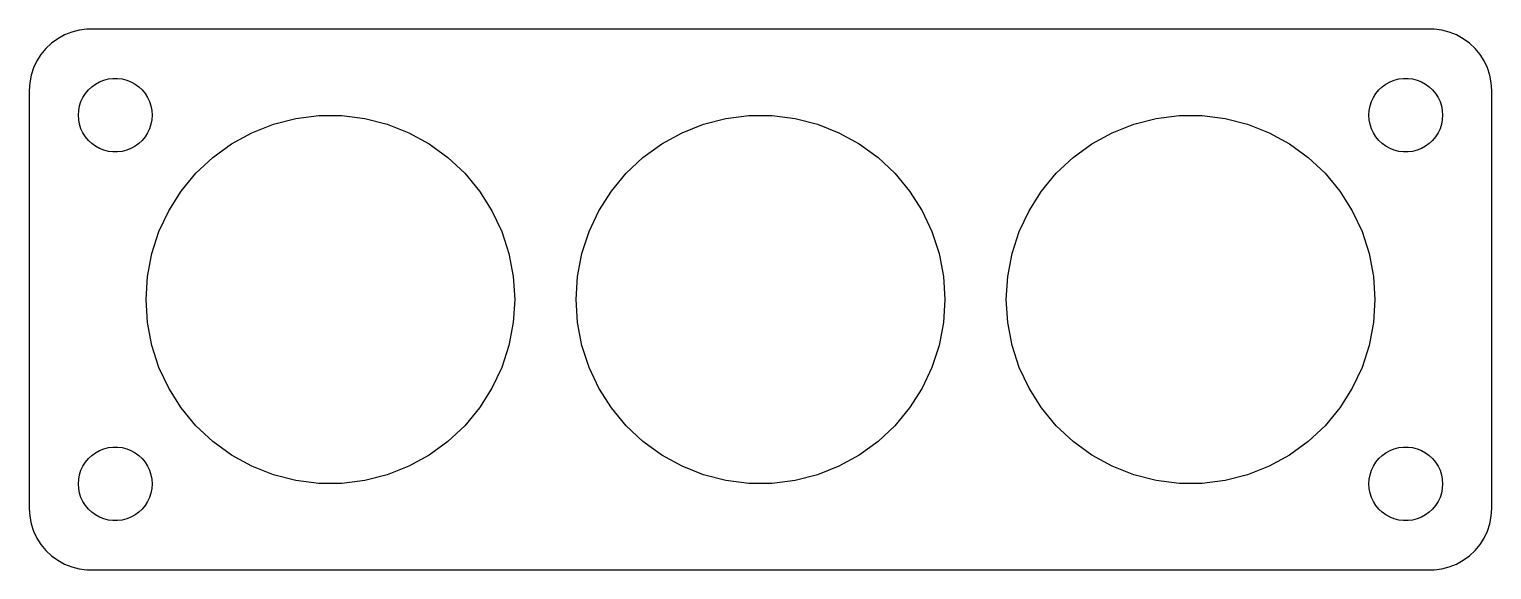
# Model space of a CAD drawing. Header units: metres. Extents: x -60 to 60, y 32 to 76.
import ezdxf

# ---------------------------------------------------------------- set-up
doc = ezdxf.new("R2010")
doc.units = ezdxf.units.M

msp = doc.modelspace()

# ---------------------------------------------------------------- linework, layer by layer
for p, q in [((-57.1791, 75.2216), (-57.6871, 74.8526)), ((-56.6289, 75.5241), (-57.1791, 75.2216)), ((-56.0451, 75.7553), (-56.6289, 75.5241)), ((-55.4369, 75.9114), (-56.0451, 75.7553)), ((-54.8139, 75.9901), (-55.4369, 75.9114)), ((54.8139, 75.9901), (-54.8139, 75.9901)), ((55.4369, 75.9114), (54.8139, 75.9901)), ((56.0451, 75.7553), (55.4369, 75.9114)), ((56.6289, 75.5241), (56.0451, 75.7553)), ((57.1791, 75.2216), (56.6289, 75.5241)), ((57.6871, 74.8526), (57.1791, 75.2216)), ((-58.5451, 73.9389), (-58.8815, 73.4088)), ((-58.1448, 74.4227), (-58.5451, 73.9389)), ((-57.6871, 74.8526), (-58.1448, 74.4227)), ((58.1448, 74.4227), (57.6871, 74.8526)), ((58.5451, 73.9389), (58.1448, 74.4227)), ((58.8815, 73.4088), (58.5451, 73.9389)), ((-59.1489, 72.8406), (-59.3429, 72.2434)), ((-58.8815, 73.4088), (-59.1489, 72.8406)), ((59.1489, 72.8406), (58.8815, 73.4088)), ((59.3429, 72.2434), (59.1489, 72.8406)), ((-59.4606, 71.6267), (-59.5, 71)), ((-59.3429, 72.2434), (-59.4606, 71.6267)), ((-54.4123, 71.3115), (-54.1075, 71.533)), ((-54.1075, 71.533), (-53.7773, 71.7145)), ((-53.7773, 71.7145), (-53.427, 71.8532)), ((-53.427, 71.8532), (-53.0621, 71.9469)), ((-53.0621, 71.9469), (-52.6884, 71.9941)), ((-52.6884, 71.9941), (-52.3116, 71.9941)), ((-52.3116, 71.9941), (-51.9379, 71.9469)), ((-51.9379, 71.9469), (-51.5729, 71.8532)), ((-51.5729, 71.8532), (-51.2227, 71.7145)), ((-51.2227, 71.7145), (-50.8925, 71.533)), ((-50.8925, 71.533), (-50.5877, 71.3115)), ((50.5877, 71.3115), (50.8925, 71.533)), ((50.8925, 71.533), (51.2227, 71.7145)), ((51.2227, 71.7145), (51.5729, 71.8532)), ((51.5729, 71.8532), (51.9379, 71.9469)), ((51.9379, 71.9469), (52.3116, 71.9941)), ((52.3116, 71.9941), (52.6884, 71.9941)), ((52.6884, 71.9941), (53.0621, 71.9469)), ((53.0621, 71.9469), (53.427, 71.8532)), ((53.427, 71.8532), (53.7773, 71.7145)), ((53.7773, 71.7145), (54.1075, 71.533)), ((54.1075, 71.533), (54.4123, 71.3115)), ((59.4606, 71.6267), (59.3429, 72.2434)), ((59.5, 71), (59.4606, 71.6267)), ((-59.5, 71), (-59.5, 37)), ((-55.2893, 70.1044), (-55.1289, 70.4453)), ((-55.1289, 70.4453), (-54.927, 70.7634)), ((-54.927, 70.7634), (-54.6869, 71.0536)), ((-54.6869, 71.0536), (-54.4123, 71.3115)), ((-50.5877, 71.3115), (-50.3131, 71.0536)), ((-50.3131, 71.0536), (-50.0729, 70.7634)), ((-50.0729, 70.7634), (-49.8711, 70.4453)), ((-49.8711, 70.4453), (-49.7107, 70.1044)), ((49.7107, 70.1044), (49.8711, 70.4453)), ((49.8711, 70.4453), (50.0729, 70.7634)), ((50.0729, 70.7634), (50.3131, 71.0536)), ((50.3131, 71.0536), (50.5877, 71.3115)), ((54.4123, 71.3115), (54.6869, 71.0536)), ((54.6869, 71.0536), (54.927, 70.7634)), ((54.927, 70.7634), (55.1289, 70.4453)), ((55.1289, 70.4453), (55.2893, 70.1044)), ((59.5, 37), (59.5, 71)), ((-55.5, 69), (-55.4763, 69.376)), ((-55.4763, 69.376), (-55.4057, 69.7461)), ((-55.4057, 69.7461), (-55.2893, 70.1044)), ((-49.7107, 70.1044), (-49.5942, 69.7461)), ((-49.5942, 69.7461), (-49.5237, 69.376)), ((-49.5237, 69.376), (-49.5, 69)), ((49.5, 69), (49.5237, 69.376)), ((49.5237, 69.376), (49.5942, 69.7461)), ((49.5942, 69.7461), (49.7107, 70.1044)), ((55.2893, 70.1044), (55.4057, 69.7461)), ((55.4057, 69.7461), (55.4763, 69.376)), ((55.4763, 69.376), (55.5, 69)), ((-55.4763, 68.624), (-55.5, 69)), ((-55.4057, 68.2539), (-55.4763, 68.624)), ((-55.2893, 67.8956), (-55.4057, 68.2539)), ((-55.1289, 67.5547), (-55.2893, 67.8956)), ((-49.7107, 67.8956), (-49.8711, 67.5547)), ((-49.5942, 68.2539), (-49.7107, 67.8956)), ((-49.5237, 68.624), (-49.5942, 68.2539)), ((-49.5, 69), (-49.5237, 68.624)), ((-41.3867, 67.5724), (-39.6353, 68.2658)), ((-39.6353, 68.2658), (-37.8107, 68.7343)), ((-37.8107, 68.7343), (-35.9418, 68.9704)), ((-35.9418, 68.9704), (-34.0581, 68.9704)), ((-34.0581, 68.9704), (-32.1893, 68.7343)), ((-32.1893, 68.7343), (-30.3647, 68.2658)), ((-30.3647, 68.2658), (-28.6133, 67.5724)), ((-6.38669, 67.5724), (-4.63525, 68.2658)), ((-4.63525, 68.2658), (-2.81071, 68.7343)), ((-2.81071, 68.7343), (-0.94185, 68.9704)), ((-0.94185, 68.9704), (0.94185, 68.9704)), ((0.94185, 68.9704), (2.81071, 68.7343)), ((2.81071, 68.7343), (4.63525, 68.2658)), ((4.63525, 68.2658), (6.38669, 67.5724)), ((28.6133, 67.5724), (30.3647, 68.2658)), ((30.3647, 68.2658), (32.1893, 68.7343)), ((32.1893, 68.7343), (34.0581, 68.9704)), ((34.0581, 68.9704), (35.9418, 68.9704)), ((35.9418, 68.9704), (37.8107, 68.7343)), ((37.8107, 68.7343), (39.6353, 68.2658)), ((39.6353, 68.2658), (41.3867, 67.5724)), ((49.5237, 68.624), (49.5, 69)), ((49.5942, 68.2539), (49.5237, 68.624)), ((49.7107, 67.8956), (49.5942, 68.2539)), ((49.8711, 67.5547), (49.7107, 67.8956)), ((55.2893, 67.8956), (55.1289, 67.5547)), ((55.4057, 68.2539), (55.2893, 67.8956)), ((55.4763, 68.624), (55.4057, 68.2539)), ((55.5, 69), (55.4763, 68.624)), ((-54.927, 67.2366), (-55.1289, 67.5547)), ((-54.6869, 66.9464), (-54.927, 67.2366)), ((-54.4123, 66.6884), (-54.6869, 66.9464)), ((-54.1075, 66.467), (-54.4123, 66.6884)), ((-50.5877, 66.6884), (-50.8925, 66.467)), ((-50.3131, 66.9464), (-50.5877, 66.6884)), ((-50.0729, 67.2366), (-50.3131, 66.9464)), ((-49.8711, 67.5547), (-50.0729, 67.2366)), ((-44.5614, 65.5577), (-43.0374, 66.6649)), ((-43.0374, 66.6649), (-41.3867, 67.5724)), ((-28.6133, 67.5724), (-26.9626, 66.6649)), ((-26.9626, 66.6649), (-25.4386, 65.5577)), ((-9.56136, 65.5577), (-8.0374, 66.6649)), ((-8.0374, 66.6649), (-6.38669, 67.5724)), ((6.38669, 67.5724), (8.0374, 66.6649)), ((8.0374, 66.6649), (9.56136, 65.5577)), ((25.4386, 65.5577), (26.9626, 66.6649)), ((26.9626, 66.6649), (28.6133, 67.5724)), ((41.3867, 67.5724), (43.0374, 66.6649)), ((43.0374, 66.6649), (44.5614, 65.5577)), ((50.0729, 67.2366), (49.8711, 67.5547)), ((50.3131, 66.9464), (50.0729, 67.2366)), ((50.5877, 66.6884), (50.3131, 66.9464)), ((50.8925, 66.467), (50.5877, 66.6884)), ((54.4123, 66.6884), (54.1075, 66.467)), ((54.6869, 66.9464), (54.4123, 66.6884)), ((54.927, 67.2366), (54.6869, 66.9464)), ((55.1289, 67.5547), (54.927, 67.2366)), ((-53.7773, 66.2855), (-54.1075, 66.467)), ((-53.427, 66.1468), (-53.7773, 66.2855)), ((-53.0621, 66.0531), (-53.427, 66.1468)), ((-52.6884, 66.0059), (-53.0621, 66.0531)), ((-52.3116, 66.0059), (-52.6884, 66.0059)), ((-51.9379, 66.0531), (-52.3116, 66.0059)), ((-51.5729, 66.1468), (-51.9379, 66.0531)), ((-51.2227, 66.2855), (-51.5729, 66.1468)), ((-50.8925, 66.467), (-51.2227, 66.2855)), ((-45.9345, 64.2682), (-44.5614, 65.5577)), ((-25.4386, 65.5577), (-24.0655, 64.2682)), ((-10.9345, 64.2682), (-9.56136, 65.5577)), ((9.56136, 65.5577), (10.9345, 64.2682)), ((24.0655, 64.2682), (25.4386, 65.5577)), ((44.5614, 65.5577), (45.9345, 64.2682)), ((51.2227, 66.2855), (50.8925, 66.467)), ((51.5729, 66.1468), (51.2227, 66.2855)), ((51.9379, 66.0531), (51.5729, 66.1468)), ((52.3116, 66.0059), (51.9379, 66.0531)), ((52.6884, 66.0059), (52.3116, 66.0059)), ((53.0621, 66.0531), (52.6884, 66.0059)), ((53.427, 66.1468), (53.0621, 66.0531)), ((53.7773, 66.2855), (53.427, 66.1468)), ((54.1075, 66.467), (53.7773, 66.2855)), ((-47.1353, 62.8168), (-45.9345, 64.2682)), ((-24.0655, 64.2682), (-22.8647, 62.8168)), ((-12.1353, 62.8168), (-10.9345, 64.2682)), ((10.9345, 64.2682), (12.1353, 62.8168)), ((22.8647, 62.8168), (24.0655, 64.2682)), ((45.9345, 64.2682), (47.1353, 62.8168)), ((-48.1446, 61.2263), (-47.1353, 62.8168)), ((-22.8647, 62.8168), (-21.8554, 61.2263)), ((-13.1446, 61.2263), (-12.1353, 62.8168)), ((12.1353, 62.8168), (13.1446, 61.2263)), ((21.8554, 61.2263), (22.8647, 62.8168)), ((47.1353, 62.8168), (48.1446, 61.2263)), ((-48.9466, 59.5219), (-48.1446, 61.2263)), ((-21.8554, 61.2263), (-21.0533, 59.5219)), ((-13.9466, 59.5219), (-13.1446, 61.2263)), ((13.1446, 61.2263), (13.9466, 59.5219)), ((21.0533, 59.5219), (21.8554, 61.2263)), ((48.1446, 61.2263), (48.9466, 59.5219)), ((-49.5287, 57.7303), (-48.9466, 59.5219)), ((-21.0533, 59.5219), (-20.4713, 57.7303)), ((-14.5287, 57.7303), (-13.9466, 59.5219)), ((13.9466, 59.5219), (14.5287, 57.7303)), ((20.4713, 57.7303), (21.0533, 59.5219)), ((48.9466, 59.5219), (49.5287, 57.7303)), ((-49.8817, 55.88), (-49.5287, 57.7303)), ((-20.4713, 57.7303), (-20.1183, 55.88)), ((-14.8817, 55.88), (-14.5287, 57.7303)), ((14.5287, 57.7303), (14.8817, 55.88)), ((20.1183, 55.88), (20.4713, 57.7303)), ((49.5287, 57.7303), (49.8817, 55.88)), ((-50, 54), (-49.8817, 55.88)), ((-20.1183, 55.88), (-20, 54)), ((-15, 54), (-14.8817, 55.88)), ((14.8817, 55.88), (15, 54)), ((20, 54), (20.1183, 55.88)), ((49.8817, 55.88), (50, 54)), ((-49.8817, 52.12), (-50, 54)), ((-20, 54), (-20.1183, 52.12)), ((-14.8817, 52.12), (-15, 54)), ((15, 54), (14.8817, 52.12)), ((20.1183, 52.12), (20, 54)), ((50, 54), (49.8817, 52.12)), ((-49.5287, 50.2697), (-49.8817, 52.12)), ((-20.1183, 52.12), (-20.4713, 50.2697)), ((-14.5287, 50.2697), (-14.8817, 52.12)), ((14.8817, 52.12), (14.5287, 50.2697)), ((20.4713, 50.2697), (20.1183, 52.12)), ((49.8817, 52.12), (49.5287, 50.2697)), ((-48.9466, 48.4781), (-49.5287, 50.2697)), ((-20.4713, 50.2697), (-21.0533, 48.4781)), ((-13.9466, 48.4781), (-14.5287, 50.2697)), ((14.5287, 50.2697), (13.9466, 48.4781)), ((21.0533, 48.4781), (20.4713, 50.2697)), ((49.5287, 50.2697), (48.9466, 48.4781)), ((-48.1446, 46.7737), (-48.9466, 48.4781)), ((-21.0533, 48.4781), (-21.8554, 46.7737)), ((-13.1446, 46.7737), (-13.9466, 48.4781)), ((13.9466, 48.4781), (13.1446, 46.7737)), ((21.8554, 46.7737), (21.0533, 48.4781)), ((48.9466, 48.4781), (48.1446, 46.7737)), ((-47.1353, 45.1832), (-48.1446, 46.7737)), ((-21.8554, 46.7737), (-22.8647, 45.1832)), ((-12.1353, 45.1832), (-13.1446, 46.7737)), ((13.1446, 46.7737), (12.1353, 45.1832)), ((22.8647, 45.1832), (21.8554, 46.7737)), ((48.1446, 46.7737), (47.1353, 45.1832)), ((-45.9345, 43.7318), (-47.1353, 45.1832)), ((-22.8647, 45.1832), (-24.0655, 43.7318)), ((-10.9345, 43.7318), (-12.1353, 45.1832)), ((12.1353, 45.1832), (10.9345, 43.7318)), ((24.0655, 43.7318), (22.8647, 45.1832)), ((47.1353, 45.1832), (45.9345, 43.7318)), ((-44.5614, 42.4423), (-45.9345, 43.7318)), ((-24.0655, 43.7318), (-25.4386, 42.4423)), ((-9.56136, 42.4423), (-10.9345, 43.7318)), ((10.9345, 43.7318), (9.56136, 42.4423)), ((25.4386, 42.4423), (24.0655, 43.7318)), ((45.9345, 43.7318), (44.5614, 42.4423)), ((-54.1075, 41.533), (-53.7773, 41.7145)), ((-53.7773, 41.7145), (-53.427, 41.8532)), ((-53.427, 41.8532), (-53.0621, 41.9469)), ((-53.0621, 41.9469), (-52.6884, 41.9941)), ((-52.6884, 41.9941), (-52.3116, 41.9941)), ((-52.3116, 41.9941), (-51.9379, 41.9469)), ((-51.9379, 41.9469), (-51.5729, 41.8532)), ((-51.5729, 41.8532), (-51.2227, 41.7145)), ((-51.2227, 41.7145), (-50.8925, 41.533)), ((-43.0374, 41.3351), (-44.5614, 42.4423)), ((-25.4386, 42.4423), (-26.9626, 41.3351)), ((-8.0374, 41.3351), (-9.56136, 42.4423)), ((9.56136, 42.4423), (8.0374, 41.3351)), ((26.9626, 41.3351), (25.4386, 42.4423)), ((44.5614, 42.4423), (43.0374, 41.3351)), ((50.8925, 41.533), (51.2227, 41.7145)), ((51.2227, 41.7145), (51.5729, 41.8532)), ((51.5729, 41.8532), (51.9379, 41.9469)), ((51.9379, 41.9469), (52.3116, 41.9941)), ((52.3116, 41.9941), (52.6884, 41.9941)), ((52.6884, 41.9941), (53.0621, 41.9469)), ((53.0621, 41.9469), (53.427, 41.8532)), ((53.427, 41.8532), (53.7773, 41.7145)), ((53.7773, 41.7145), (54.1075, 41.533)), ((-55.1289, 40.4453), (-54.927, 40.7634)), ((-54.927, 40.7634), (-54.6869, 41.0536)), ((-54.6869, 41.0536), (-54.4123, 41.3116)), ((-54.4123, 41.3116), (-54.1075, 41.533)), ((-50.8925, 41.533), (-50.5877, 41.3116)), ((-50.5877, 41.3116), (-50.3131, 41.0536)), ((-50.3131, 41.0536), (-50.0729, 40.7634)), ((-50.0729, 40.7634), (-49.8711, 40.4453)), ((-41.3867, 40.4276), (-43.0374, 41.3351)), ((-26.9626, 41.3351), (-28.6133, 40.4276)), ((-6.38669, 40.4276), (-8.0374, 41.3351)), ((8.0374, 41.3351), (6.38669, 40.4276)), ((28.6133, 40.4276), (26.9626, 41.3351)), ((43.0374, 41.3351), (41.3867, 40.4276)), ((49.8711, 40.4453), (50.0729, 40.7634)), ((50.0729, 40.7634), (50.3131, 41.0536)), ((50.3131, 41.0536), (50.5877, 41.3116)), ((50.5877, 41.3116), (50.8925, 41.533)), ((54.1075, 41.533), (54.4123, 41.3116)), ((54.4123, 41.3116), (54.6869, 41.0536)), ((54.6869, 41.0536), (54.927, 40.7634)), ((54.927, 40.7634), (55.1289, 40.4453)), ((-55.5, 39), (-55.4763, 39.376)), ((-55.4763, 39.376), (-55.4057, 39.7461)), ((-55.4057, 39.7461), (-55.2893, 40.1044)), ((-55.2893, 40.1044), (-55.1289, 40.4453)), ((-49.8711, 40.4453), (-49.7107, 40.1044)), ((-49.7107, 40.1044), (-49.5942, 39.7461)), ((-49.5942, 39.7461), (-49.5237, 39.376)), ((-49.5237, 39.376), (-49.5, 39)), ((-39.6353, 39.7342), (-41.3867, 40.4276)), ((-37.8107, 39.2657), (-39.6353, 39.7342)), ((-30.3647, 39.7342), (-32.1893, 39.2657)), ((-28.6133, 40.4276), (-30.3647, 39.7342)), ((-4.63525, 39.7342), (-6.38669, 40.4276)), ((-2.81071, 39.2657), (-4.63525, 39.7342)), ((4.63525, 39.7342), (2.81071, 39.2657)), ((6.38669, 40.4276), (4.63525, 39.7342)), ((30.3647, 39.7342), (28.6133, 40.4276)), ((32.1893, 39.2657), (30.3647, 39.7342)), ((39.6353, 39.7342), (37.8107, 39.2657)), ((41.3867, 40.4276), (39.6353, 39.7342)), ((49.5, 39), (49.5237, 39.376)), ((49.5237, 39.376), (49.5942, 39.7461)), ((49.5942, 39.7461), (49.7107, 40.1044)), ((49.7107, 40.1044), (49.8711, 40.4453)), ((55.1289, 40.4453), (55.2893, 40.1044)), ((55.2893, 40.1044), (55.4057, 39.7461)), ((55.4057, 39.7461), (55.4763, 39.376)), ((55.4763, 39.376), (55.5, 39)), ((-55.4763, 38.624), (-55.5, 39)), ((-55.4057, 38.2539), (-55.4763, 38.624)), ((-55.2893, 37.8956), (-55.4057, 38.2539)), ((-49.5942, 38.2539), (-49.7107, 37.8956)), ((-49.5237, 38.624), (-49.5942, 38.2539)), ((-49.5, 39), (-49.5237, 38.624)), ((-35.9418, 39.0296), (-37.8107, 39.2657)), ((-34.0581, 39.0296), (-35.9418, 39.0296)), ((-32.1893, 39.2657), (-34.0581, 39.0296)), ((-0.94185, 39.0296), (-2.81071, 39.2657)), ((0.94185, 39.0296), (-0.94185, 39.0296)), ((2.81071, 39.2657), (0.94185, 39.0296)), ((34.0581, 39.0296), (32.1893, 39.2657)), ((35.9418, 39.0296), (34.0581, 39.0296)), ((37.8107, 39.2657), (35.9418, 39.0296)), ((49.5237, 38.624), (49.5, 39)), ((49.5942, 38.2539), (49.5237, 38.624)), ((49.7107, 37.8956), (49.5942, 38.2539)), ((55.4057, 38.2539), (55.2893, 37.8956)), ((55.4763, 38.624), (55.4057, 38.2539)), ((55.5, 39), (55.4763, 38.624)), ((-59.5, 37), (-59.4606, 36.3733)), ((-55.1289, 37.5547), (-55.2893, 37.8956)), ((-54.927, 37.2366), (-55.1289, 37.5547)), ((-54.6869, 36.9464), (-54.927, 37.2366)), ((-54.4123, 36.6885), (-54.6869, 36.9464)), ((-50.3131, 36.9464), (-50.5877, 36.6885)), ((-50.0729, 37.2366), (-50.3131, 36.9464)), ((-49.8711, 37.5547), (-50.0729, 37.2366)), ((-49.7107, 37.8956), (-49.8711, 37.5547)), ((49.8711, 37.5547), (49.7107, 37.8956)), ((50.0729, 37.2366), (49.8711, 37.5547)), ((50.3131, 36.9464), (50.0729, 37.2366)), ((50.5877, 36.6885), (50.3131, 36.9464)), ((54.6869, 36.9464), (54.4123, 36.6885)), ((54.927, 37.2366), (54.6869, 36.9464)), ((55.1289, 37.5547), (54.927, 37.2366)), ((55.2893, 37.8956), (55.1289, 37.5547)), ((59.4606, 36.3733), (59.5, 37)), ((-59.4606, 36.3733), (-59.3429, 35.7566)), ((-59.3429, 35.7566), (-59.1489, 35.1594)), ((-54.1075, 36.467), (-54.4123, 36.6885)), ((-53.7773, 36.2855), (-54.1075, 36.467)), ((-53.427, 36.1468), (-53.7773, 36.2855)), ((-53.0621, 36.0531), (-53.427, 36.1468)), ((-52.6884, 36.0059), (-53.0621, 36.0531)), ((-52.3116, 36.0059), (-52.6884, 36.0059)), ((-51.9379, 36.0531), (-52.3116, 36.0059)), ((-51.5729, 36.1468), (-51.9379, 36.0531)), ((-51.2227, 36.2855), (-51.5729, 36.1468)), ((-50.8925, 36.467), (-51.2227, 36.2855)), ((-50.5877, 36.6885), (-50.8925, 36.467)), ((50.8925, 36.467), (50.5877, 36.6885)), ((51.2227, 36.2855), (50.8925, 36.467)), ((51.5729, 36.1468), (51.2227, 36.2855)), ((51.9379, 36.0531), (51.5729, 36.1468)), ((52.3116, 36.0059), (51.9379, 36.0531)), ((52.6884, 36.0059), (52.3116, 36.0059)), ((53.0621, 36.0531), (52.6884, 36.0059)), ((53.427, 36.1468), (53.0621, 36.0531)), ((53.7773, 36.2855), (53.427, 36.1468)), ((54.1075, 36.467), (53.7773, 36.2855)), ((54.4123, 36.6885), (54.1075, 36.467)), ((59.1489, 35.1594), (59.3429, 35.7566)), ((59.3429, 35.7566), (59.4606, 36.3733)), ((-59.1489, 35.1594), (-58.8815, 34.5912)), ((-58.8815, 34.5912), (-58.5451, 34.0611)), ((58.5451, 34.0611), (58.8815, 34.5912)), ((58.8815, 34.5912), (59.1489, 35.1594)), ((-58.5451, 34.0611), (-58.1448, 33.5773)), ((-58.1448, 33.5773), (-57.6871, 33.1474)), ((57.6871, 33.1474), (58.1448, 33.5773)), ((58.1448, 33.5773), (58.5451, 34.0611)), ((-57.6871, 33.1474), (-57.1791, 32.7784)), ((-57.1791, 32.7784), (-56.6289, 32.4759)), ((-56.6289, 32.4759), (-56.0451, 32.2447)), ((-56.0451, 32.2447), (-55.4369, 32.0886)), ((55.4369, 32.0886), (56.0451, 32.2447)), ((56.0451, 32.2447), (56.6289, 32.4759)), ((56.6289, 32.4759), (57.1791, 32.7784)), ((57.1791, 32.7784), (57.6871, 33.1474)), ((-55.4369, 32.0886), (-54.8139, 32.0099)), ((-54.8139, 32.0099), (54.8139, 32.0099)), ((54.8139, 32.0099), (55.4369, 32.0886))]:
    msp.add_line(p, q)

doc.saveas('drawing.dxf')
